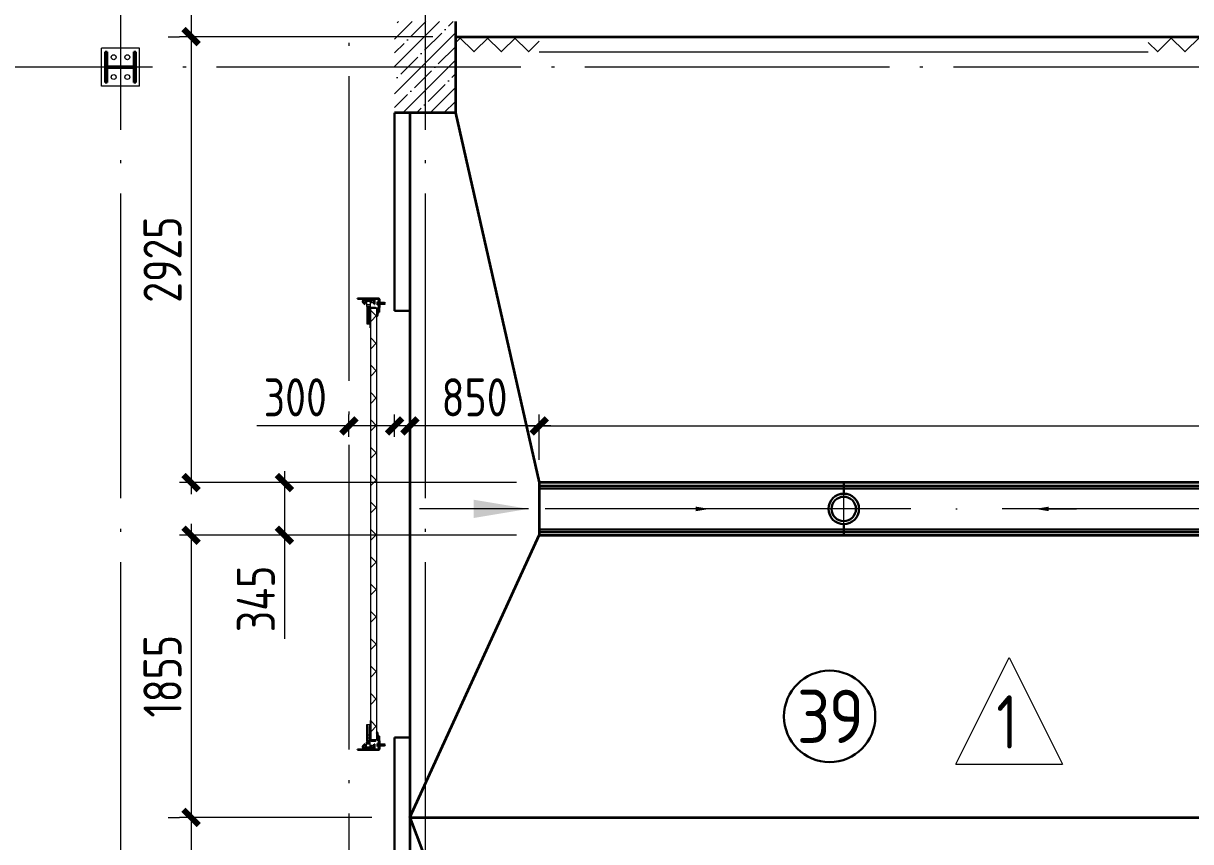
# Model space of a CAD drawing. Extents: x -965262 to 1142518, y -357520 to 71675.
# Drawn here: x 75284 to 82951, y -210236 to -204865 of the extents above; entities that cross this region are included whole.
import ezdxf

# ---------------------------------------------------------------- set-up
doc = ezdxf.new("R2010")
doc.units = 0
doc.header["$LTSCALE"] = 10
doc.linetypes.add('ACAD_ISO04W100', pattern=[30, 24, -3, 0, -3])
doc.linetypes.add('DOTE', pattern=[2.42, 2, -0.2, 0.02, -0.2])
doc.layers.get('0').update_dxf_attribs({"linetype": 'CONTINUOUS', "lineweight": 30})
doc.layers.get('Defpoints').update_dxf_attribs({"linetype": 'CONTINUOUS'})
for name, color, linetype, lineweight in [('DOTE', 7, 'DOTE', 9), ('полы', 3, 'CONTINUOUS', 35), ('Полы_лотки', 7, 'CONTINUOUS', 30)]:
    doc.layers.add(name, color=color, linetype=linetype, lineweight=lineweight)
doc.styles.add('GOST 2.304', font='isocpeur.ttf', dxfattribs={"width": 0.75, "height": 250})
doc.styles.add('GOST-2.304_Type-B', font='isocpeur.ttf', dxfattribs={"width": 0.9})
doc.styles.add('ГОСТ 2м', font='isocpeur.ttf', dxfattribs={"width": 0.8, "height": 250})
doc.dimstyles.new('ГОСТ 2м', dxfattribs={"dimtxt": 250, "dimasz": 100, "dimexe": 75, "dimexo": 150, "dimgap": 62.5, "dimtad": 1, "dimdec": 0, "dimtxsty": 'ГОСТ 2м', "dimblk": 'ARCHTICK', "dimcen": 150, "dimdle": 75, "dimclrd": 256, "dimclre": 256, "dimclrt": 256, "dimadec": 0, "dimazin": 0, "dimtfac": 1, "dimtdec": 0, "dimtmove": 0, "dimatfit": 3, "dimldrblk": 'OBLIQUE', "dimfxl": 1, "dimlwd": 15, "dimlwe": 15, "dimarcsym": 0})

# ---------------------------------------------------------------- blocks, each defined once
blk = doc.blocks.new('MC2')
at = {"lineweight": 15}
for p, q in [((68127, 41566), (68127, 39900)), ((69794, 41566), (68127, 41566)), ((69794, 41566), (69794, 39900)), ((69794, 39900), (68127, 39900))]:
    blk.add_line(p, q, dxfattribs=at)
for p, q in [((69627, 41400), (68294, 41400)), ((68294, 41400), (68294, 41320)), ((69627, 41400), (69627, 41320)), ((68934, 41320), (68294, 41320)), ((68934, 41320), (68934, 40146)), ((69627, 41320), (68987, 41320)), ((68987, 41320), (68987, 40146)), ((68934, 40146), (68294, 40146)), ((68294, 40146), (68294, 40066)), ((69627, 40066), (68294, 40066)), ((69627, 40146), (68987, 40146)), ((69627, 40146), (69627, 40066))]:
    blk.add_line(p, q)
for centre in [(68527, 41033), (69394, 41033), (68527, 40433), (69394, 40433)]:
    blk.add_circle(centre, 107, dxfattribs=at)
blk = doc.blocks.new('anchor.bolt')
for p, q in [((-0.07, 0), (-0.07, -0.72)), ((0.07, 0), (0.07, -0.06)), ((-0.1, -0.04), (-0.07, -0.03)), ((-0.1, -0.04), (0.09, -0.06)), ((0.07, -0.07), (-0.1, -0.04)), ((-0.1, -0.11), (-0.07, -0.1)), ((-0.1, -0.11), (0.09, -0.13)), ((0.07, -0.14), (-0.1, -0.11)), ((-0.1, -0.18), (-0.07, -0.17)), ((-0.1, -0.18), (0.09, -0.2)), ((0.07, -0.21), (-0.1, -0.18)), ((-0.1, -0.25), (-0.07, -0.24)), ((-0.1, -0.25), (0.09, -0.27)), ((0.07, -0.28), (-0.1, -0.25)), ((-0.1, -0.32), (-0.07, -0.31)), ((-0.1, -0.32), (0.09, -0.34)), ((0.07, -0.35), (-0.1, -0.32)), ((-0.1, -0.39), (-0.07, -0.38)), ((-0.1, -0.39), (0.09, -0.41)), ((0.07, -0.42), (-0.1, -0.39)), ((-0.1, -0.46), (-0.07, -0.45)), ((-0.1, -0.46), (0.09, -0.48)), ((0.07, -0.49), (-0.1, -0.46)), ((-0.1, -0.53), (-0.07, -0.52)), ((-0.1, -0.53), (0.09, -0.55)), ((0.07, -0.56), (-0.1, -0.53)), ((-0.09, -0.6), (-0.07, -0.59)), ((-0.09, -0.6), (0.09, -0.62)), ((0.07, -0.63), (-0.09, -0.6)), ((-0.07, -0.72), (0, -0.8)), ((-0.04, -0.62), (-0.06, -0.63)), ((-0.06, -0.64), (-0.06, -0.63)), ((-0.06, -0.73), (-0.06, -0.64)), ((0, -0.79), (-0.06, -0.73)), ((-0.01, -0.63), (-0.04, -0.62)), ((-0.03, -0.63), (0, -0.79)), ((-0.03, -0.63), (0.01, -0.78)), ((-0.02, -0.63), (0.01, -0.77)), ((-0.01, -0.63), (0.02, -0.76)), ((0.03, -0.69), (-0.01, -0.63)), ((0, -0.64), (0.03, -0.75)), ((0, -0.8), (0.07, -0.72)), ((0, -0.79), (0.03, -0.74)), ((0.01, -0.66), (0.03, -0.74)), ((0.03, -0.74), (0.03, -0.69)), ((0.07, -0.06), (0.09, -0.06)), ((0.09, -0.06), (0.07, -0.07)), ((0.07, -0.07), (0.07, -0.13)), ((0.07, -0.13), (0.09, -0.13)), ((0.09, -0.13), (0.07, -0.14)), ((0.07, -0.14), (0.07, -0.2)), ((0.07, -0.2), (0.09, -0.2)), ((0.09, -0.2), (0.07, -0.21)), ((0.07, -0.21), (0.07, -0.27)), ((0.07, -0.27), (0.09, -0.27)), ((0.09, -0.27), (0.07, -0.28)), ((0.07, -0.28), (0.07, -0.34)), ((0.07, -0.33), (0.09, -0.34)), ((0.09, -0.34), (0.07, -0.35)), ((0.07, -0.35), (0.07, -0.41)), ((0.07, -0.4), (0.09, -0.41)), ((0.09, -0.41), (0.07, -0.42)), ((0.07, -0.42), (0.07, -0.48)), ((0.07, -0.47), (0.09, -0.48)), ((0.09, -0.48), (0.07, -0.49)), ((0.07, -0.49), (0.07, -0.55)), ((0.07, -0.55), (0.09, -0.55)), ((0.09, -0.55), (0.07, -0.56)), ((0.07, -0.56), (0.07, -0.62)), ((0.09, -0.62), (0.07, -0.63)), ((0.07, -0.62), (0.09, -0.62)), ((0.07, -0.63), (0.07, -0.72))]:
    blk.add_line(p, q)
blk.add_arc((0.16, -0.64), 0.222, 187.9982, 219.836)
blk = doc.blocks.new('Крепеж_ворот')
at = {"lineweight": 15}
h = blk.add_hatch(dxfattribs=at)
h.set_pattern_fill('ANSI31', color=256, scale=2, angle=180)
h.set_pattern_definition([(225, (746089.599, 74802.7244), (4.49013, -4.49013), [])])
h.paths.add_polyline_path([(746087.1, 74804.1), (746087.1, 74801.6), (746091.1, 74801.6), (746094.2, 74801.9), (746094.2, 74804.1)], flags=17)
h.paths.add_polyline_path([(746116.4, 74801.6, 0.165118), (746119.9, 74802.8), (746124.2, 74806.1, -0.301689), (746131.4, 74806.6), (746134.8, 74804.7, 0.130081), (746137.5, 74803.9), (746142.2, 74803.9), (746142.2, 74806.4), (746137.5, 74806.4, -0.130081), (746136, 74806.9), (746132.6, 74808.8, 0.301689), (746122.7, 74808.1), (746118.3, 74804.7, -0.165112), (746116.4, 74804.1), (746064.1, 74804.1, -0.414223), (746061, 74807.2), (746061, 74868.5), (746059.4, 74868.5), (746059.4, 74868.8), (746059.4, 74869.5), (746059.4, 74870.5), (746059.4, 74870.7), (746059.4, 74871.7), (746059.4, 74872.2), (746059.4, 74873.2), (746059.4, 74873.9), (746059.4, 74874.7), (746059.4, 74875.6), (746059.4, 74876.1), (746059.4, 74877.1), (746059.4, 74877.4), (746059.4, 74878.3), (746059.4, 74879.1), (746059.4, 74879.4), (746061, 74879.4), (746061, 74944.5), (746058.5, 74944.5), (746058.5, 74807.2, 0.41422), (746064.1, 74801.6)])
h = blk.add_hatch(dxfattribs=at)
h.set_pattern_fill('ANSI31', color=256, scale=2, angle=90)
h.set_pattern_definition([(135, (736343.8085, 75928.334), (-4.490128, -4.490128), [])])
edge = h.paths.add_edge_path()
edge.add_ellipse((746065.1, 74838.4), major_axis=(-1.67, 1.67), ratio=1, start_angle=45, end_angle=135, ccw=False)
edge.add_line((746062.7, 74838.4), (746062.7, 74868.5))
edge.add_line((746062.7, 74868.5), (746061, 74868.5))
edge.add_line((746061, 74868.5), (746061, 74838.4))
edge.add_ellipse((746065.1, 74838.4), major_axis=(-2.89, 2.89), ratio=1, start_angle=45, end_angle=135)
edge.add_line((746065.1, 74834.3), (746096.6, 74834.3))
edge.add_line((746096.6, 74834.3), (746096.6, 74836))
edge.add_line((746096.6, 74836), (746065.1, 74836))
edge = h.paths.add_edge_path()
edge.add_ellipse((746065.1, 74890.2), major_axis=(2.89, 2.89), ratio=1, start_angle=106, end_angle=135)
edge.add_line((746061, 74890.2), (746061, 74879.4))
edge.add_line((746061, 74879.4), (746062.7, 74879.4))
edge.add_line((746062.7, 74879.4), (746062.7, 74890.4))
edge.add_ellipse((746065.1, 74890.2), major_axis=(-1.67, 1.67), ratio=1, start_angle=16, end_angle=45, ccw=False)
edge.add_line((746063, 74891.3), (746069.9, 74903.7))
edge.add_ellipse((746079.1, 74898.6), major_axis=(7.45, 7.45), ratio=1, start_angle=-3, end_angle=106, ccw=False)
edge.add_line((746086.9, 74905.7), (746097.5, 74893.9))
edge.add_line((746097.5, 74893.9), (746098.8, 74895.1))
edge.add_line((746098.8, 74895.1), (746088.2, 74906.8))
edge.add_ellipse((746079.1, 74898.6), major_axis=(8.67, 8.67), ratio=1, start_angle=-3, end_angle=106)
edge.add_line((746068.4, 74904.5), (746061.5, 74892.1))
h = blk.add_hatch(color=256, dxfattribs=at)
h.dxf.hatch_style = 1
h.paths.add_polyline_path([(746145.9, 74808.8), (746142.6, 74809.8, 0.10613), (746142.5, 74809.9), (746136.4, 74809.3, -0.181324), (746135.1, 74809.6, 0.335683), (746120.2, 74809.1, -0.119126), (746118.6, 74808.6, 0.371631), (746118, 74808.1), (746117.9, 74807.6, 0.451909), (746118.5, 74806.9, 0.124341), (746121, 74807.6, -0.343618), (746134.1, 74808.2, 0.181324), (746136.5, 74807.6), (746142.5, 74808.2, -0.110452), (746142.6, 74808.2), (746147.2, 74806.6, -0.710497), (746147.2, 74805.5), (746142.6, 74803.9), (746135.7, 74803.9, -0.178994), (746132.7, 74805, 0.369834), (746129.7, 74805, -0.178993), (746126.6, 74803.9), (746122.2, 74803.9, 0.120709), (746121.9, 74803.8), (746119.7, 74802.7, -0.017147), (746119.4, 74802.4, 0.538795), (746119.6, 74802.2), (746127.3, 74802.2, 0.207608), (746130.7, 74803.7, -0.433918), (746131.6, 74803.7, 0.207608), (746135.1, 74802.2), (746142.5, 74802.2, 0.079707), (746142.6, 74802.2), (746147.7, 74803.9, 0.461502), (746149, 74807.1, -0.250825), (746149.1, 74807.6, -0.128039), (746173.1, 74815.5, 0.416657), (746173.7, 74816.2), (746173.6, 74816.9, 0.409849), (746173, 74817.5, 0.127248)])
for p, q in [((746058.5, 74807.2), (746058.5, 74944.5)), ((746058.5, 74944.5), (746061, 74944.5)), ((746061, 74879.4), (746061, 74944.5)), ((746068.4, 74904.5), (746061.5, 74892.1)), ((746069.9, 74903.7), (746063, 74891.3)), ((746086.9, 74905.7), (746097.5, 74893.9)), ((746088.2, 74906.8), (746098.8, 74895.1)), ((746059.4, 74879.4), (746062.7, 74879.4)), ((746059.4, 74868.5), (746059.4, 74879.4)), ((746059.4, 74868.5), (746062.7, 74868.5)), ((746061, 74879.4), (746061, 74890.2)), ((746061, 74807.2), (746061, 74868.5)), ((746061, 74838.4), (746061, 74868.5)), ((746062.7, 74838.4), (746062.7, 74890.2)), ((746063.6, 74883), (746062.7, 74883)), ((746063.6, 74864.9), (746062.7, 74864.9)), ((746063.6, 74883), (746063.6, 74873.9)), ((746067.2, 74880.2), (746063.6, 74883)), ((746063.6, 74873.9), (746063.6, 74864.9)), ((746067.2, 74867.6), (746063.6, 74864.9)), ((746064.1, 74875.1), (746064.1, 74872.8)), ((746096.6, 74836), (746065.1, 74836)), ((746096.6, 74834.3), (746065.1, 74834.3)), ((746067.2, 74880.2), (746067.2, 74875.1)), ((746067.2, 74872.8), (746067.2, 74867.6)), ((746096.6, 74834.3), (746096.6, 74836)), ((746097.5, 74893.9), (746098.8, 74895.1)), ((746064.1, 74804.1), (746116.4, 74804.1)), ((746064.1, 74801.6), (746116.4, 74801.6)), ((746079, 74805.9), (746102.4, 74805.9)), ((746079, 74805.9), (746079, 74804.1)), ((746079, 74804.1), (746102.4, 74804.1)), ((746082.5, 74814.1), (746081.2, 74813.3)), ((746081.2, 74813.3), (746081.2, 74805.9)), ((746098.9, 74814.1), (746082.5, 74814.1)), ((746085.9, 74813.3), (746085.9, 74805.9)), ((746095.4, 74813.3), (746095.4, 74805.9)), ((746098.9, 74814.1), (746100.1, 74813.3)), ((746100.1, 74813.3), (746100.1, 74805.9)), ((746102.4, 74805.9), (746102.4, 74804.1)), ((746118.3, 74804.7), (746122.7, 74808.1)), ((746119.9, 74802.8), (746124.2, 74806.1)), ((746134.8, 74804.7), (746131.4, 74806.6)), ((746136, 74806.9), (746132.6, 74808.8)), ((746142.2, 74806.4), (746137.5, 74806.4)), ((746137.5, 74803.9), (746142.2, 74803.9)), ((746142.2, 74806.4), (746142.2, 74803.9)), ((746142.2, 74803.9), (746142.2, 74806.4)), ((746142.6, 74803.9), (746147.2, 74805.5)), ((746142.6, 74802.2), (746147.7, 74803.9)), ((746173.6, 74816.9), (746173.7, 74816.2))]:
    blk.add_line(p, q)
for p, q in [((746073.1, 74841.7), (746073.1, 74905.2)), ((746061, 74879.4), (746061, 74881.3)), ((746061, 74833.9), (746061, 74868.5)), ((746062.7, 74883), (746062.7, 74873.9)), ((746062.7, 74873.9), (746062.7, 74864.9)), ((746073.1, 74895.8), (746076.7, 74892.3)), ((746073.1, 74851), (746076.7, 74854.6)), ((746074.3, 74885.9), (746074.3, 74861)), ((746074.3, 74879.9), (746075.7, 74879.9)), ((746074.3, 74867), (746075.7, 74867)), ((746076.9, 74873.4), (746075.7, 74879.9)), ((746075.7, 74879.9), (746075.7, 74867)), ((746076.9, 74873.4), (746075.7, 74867)), ((746076, 74885.9), (746076, 74882.6)), ((746076, 74864.3), (746076, 74861)), ((746076.2, 74882.6), (746076.2, 74885.6)), ((746076.2, 74885.6), (746076.8, 74885.6)), ((746076.2, 74864.3), (746076.2, 74882.6)), ((746076.2, 74864.3), (746076.2, 74861.3)), ((746076.2, 74861.3), (746076.8, 74861.3)), ((746076.8, 74885.6), (746076.8, 74892)), ((746076.8, 74861.3), (746076.8, 74854.9)), ((746081.4, 74897.6), (746081.4, 74886.4)), ((746081.4, 74849.3), (746081.4, 74860.5)), ((746087.4, 74898), (746081.7, 74897.9)), ((746087.4, 74848.8), (746081.7, 74848.9)), ((746082.1, 74885.6), (746087.4, 74885.6)), ((746082.1, 74861.3), (746087.4, 74861.3)), ((746087.4, 74899.5), (746087.4, 74898)), ((746087.4, 74885.6), (746087.4, 74898)), ((746087.4, 74885.6), (746098.3, 74885.6)), ((746087.4, 74848.7), (746087.4, 74861.3)), ((746087.4, 74861.3), (746098.3, 74861.3)), ((746087.4, 74847.4), (746087.4, 74848.8)), ((746098.7, 74885.2), (746098.7, 74882.6)), ((746098.7, 74882.6), (746098.7, 74864.3)), ((746098.7, 74881.6), (746099.8, 74881.6)), ((746098.7, 74865.3), (746099.8, 74865.3)), ((746098.7, 74861.6), (746098.7, 74864.3)), ((746099.8, 74861.2), (746099.8, 74885.7)), ((746099.8, 74885.7), (746110.3, 74885.7)), ((746099.8, 74861.2), (746110.3, 74861.2)), ((746110.3, 74861.2), (746110.3, 74885.7)), ((746110.3, 74881.5), (746224.7, 74881.5)), ((746110.3, 74865.4), (746212.5, 74865.4)), ((746113.8, 74877.2), (746224.7, 74877.2)), ((746250.5, 74858.8), (746250.5, 74862.8))]:
    blk.add_line(p, q, dxfattribs=at)
at = {"lineweight": 15, "ltscale": 0.5}
for p, q in [((746076, 74885.9), (746074.3, 74885.9)), ((746076, 74861), (746074.3, 74861))]:
    blk.add_line(p, q, dxfattribs=at)
at = {"lineweight": 15, "extrusion": (-1.7375e-14, 1, 0)}
for p, q in [((746112.7, 74883.6), (746224.7, 74883.6)), ((746112.7, 74863.2), (746112.7, 74883.6)), ((746112.7, 74863.2), (746135.6, 74863.2)), ((746116.7, 74856.9), (746116.7, 74828.9)), ((746117.3, 74826.3), (746119, 74822.8)), ((746120.8, 74856.9), (746120.8, 74828.9)), ((746122.6, 74824.6), (746120.9, 74828)), ((746122.6, 74863.2), (746122.6, 74862.8)), ((746250.5, 74862.8), (746122.6, 74862.8)), ((746250.5, 74858.8), (746122.6, 74858.8)), ((746123.8, 74840), (746123.8, 74848.8)), ((746135.6, 74881.9), (746156.6, 74881.9)), ((746135.6, 74863.2), (746135.6, 74881.9)), ((746156.6, 74881.9), (746156.6, 74863.2)), ((746156.6, 74863.2), (746212.5, 74863.2)), ((746119, 74822.8), (746122.6, 74824.6))]:
    blk.add_line(p, q, dxfattribs=at)
at = {"lineweight": 15, "ltscale": 0.5, "extrusion": (-1.7375e-14, 1, 0)}
for p, q in [((746112.7, 74879.5), (746224.7, 74879.5)), ((746135.6, 74865.8), (746112.7, 74865.8)), ((746114.9, 74871.2), (746120.4, 74871.2)), ((746120.8, 74856.9), (746116.7, 74856.9)), ((746117.2, 74851.9), (746116.7, 74853.9)), ((746120.8, 74840.1), (746116.7, 74840.1)), ((746117.2, 74836.9), (746116.7, 74835)), ((746120.8, 74829.2), (746116.7, 74829.2)), ((746119.8, 74839), (746119.8, 74849.8)), ((746123.8, 74847.8), (746119.8, 74847.8)), ((746123.8, 74841), (746119.8, 74841)), ((746122.6, 74868.9), (746122.6, 74863.2)), ((746122.6, 74862.8), (746122.6, 74858.8)), ((746139.7, 74862.8), (746139.7, 74858.8)), ((746152.5, 74862.8), (746152.5, 74858.8)), ((746212.5, 74865.8), (746156.6, 74865.8)), ((746173.5, 74862.8), (746173.5, 74858.8))]:
    blk.add_line(p, q, dxfattribs=at)
at = {"lineweight": 15, "extrusion": (-2.77556e-16, -1, 0)}
for p, q in [((746224.7, 74865.6), (746113.8, 74865.6)), ((746128, 74865.6), (746128, 74863.3)), ((746137.6, 74865.6), (746137.6, 74863.3)), ((746164.4, 74865.6), (746164.4, 74863.3)), ((746174, 74865.6), (746174, 74863.3)), ((746200.8, 74865.6), (746200.8, 74863.3)), ((746210.4, 74865.6), (746210.4, 74863.3)), ((746224.7, 74883.6), (746224.7, 74863.3))]:
    blk.add_line(p, q, dxfattribs=at)
at = {"extrusion": (-1, -4.26669e-14, 0)}
for p, q in [((746117.9, 74807.6), (746118, 74808.1)), ((746136.4, 74809.3), (746142.5, 74809.9)), ((746142.5, 74808.2), (746136.5, 74807.6)), ((746142.6, 74809.8), (746145.9, 74808.8)), ((746147.2, 74806.6), (746142.6, 74808.2))]:
    blk.add_line(p, q, dxfattribs=at)
at = {"extrusion": (-1, -4.2422e-14, 1.22461e-16)}
for p, q in [((746119.5, 74802.5), (746121.9, 74803.8)), ((746127.3, 74802.2), (746119.6, 74802.2)), ((746122.2, 74803.9), (746126.6, 74803.9)), ((746142.5, 74802.2), (746135.1, 74802.2)), ((746135.7, 74803.9), (746142.5, 74803.9))]:
    blk.add_line(p, q, dxfattribs=at)
at = {"lineweight": 15}
for centre, radius, start, end in [((746079.1, 74899.5), 8.28, 0, 136.00967), ((746079.1, 74847.4), 8.28, 223.99033, 0), ((746077, 74882.6), 0.956, 180, 270), ((746077, 74864.3), 0.956, 90, 180), ((746077, 74882.6), 0.75, 180, 270), ((746077, 74864.3), 0.75, 90, 180), ((746076.4, 74892), 0.375, 0, 45), ((746076.4, 74854.9), 0.375, 315, 0), ((746081.8, 74897.6), 0.375, 91, 180), ((746082.1, 74886.4), 0.75, 180, 270), ((746082.1, 74860.5), 0.75, 90, 180), ((746081.8, 74849.3), 0.375, 180, 269), ((746098.3, 74885.2), 0.375, 0, 90), ((746098.3, 74861.6), 0.375, 270, 0), ((746122.6, 74856.9), 5.92, 90, 180), ((746122.6, 74828.9), 5.92, 180, 199.64644), ((746122.6, 74856.9), 1.87, 90, 180), ((746128.6, 74855.4), 8.15, 194.99861, 233.92136), ((746128.6, 74833.4), 8.15, 126.07864, 165.00139), ((746122.6, 74828.9), 1.87, 180, 185.53127)]:
    blk.add_arc(centre, radius, start, end, dxfattribs=at)
at = {"lineweight": 15, "ltscale": 0.5}
for centre, radius, start, end in [((746119.4, 74852.5), 2.25, 195, 270), ((746119.4, 74836.4), 2.25, 90, 165), ((746119.4, 74849.8), 0.375, 0, 90), ((746119.4, 74839), 0.375, 270, 0)]:
    blk.add_arc(centre, radius, start, end, dxfattribs=at)
for centre, radius, start, end in [((746064.1, 74807.2), 5.62, 180, 270), ((746064.1, 74807.2), 3.11, 180, 270), ((746082.1, 74803.7), 10.4, 68.27529, 87.87816), ((746090.7, 74797.9), 16.2, 73.30599, 107.29197), ((746099.2, 74803.7), 10.4, 92.12184, 111.72471), ((746116.4, 74807.2), 3.11, 270, 307.50429), ((746116.4, 74807.2), 5.62, 270, 307.50429), ((746118.5, 74807.5), 0.586, 173.27112, 270.54696), ((746118.6, 74808), 0.586, 91.72469, 173.27112), ((746118.5, 74812.1), 5.21, 270.54696, 298.89834), ((746118.4, 74812.1), 3.52, 271.72469, 298.89834), ((746128, 74799.4), 12.4, 54.89026, 129.11428), ((746128, 74799.4), 10.7, 54.89026, 130.74476), ((746128.2, 74801), 8.97, 60.35337, 127.50429), ((746128.2, 74801), 8.97, 60.35337, 127.50429), ((746128.2, 74801), 8.97, 60.35337, 127.50429), ((746128.2, 74801), 6.46, 60.35337, 127.50429), ((746136.2, 74811.1), 3.54, 234.89026, 276), ((746137.5, 74809.6), 5.62, 240.35337, 270), ((746136.2, 74811.1), 1.86, 234.89026, 276), ((746137.5, 74809.6), 3.11, 240.35337, 270), ((746142.5, 74809.6), 0.292, 71.76748, 96), ((746142.5, 74807.9), 0.292, 70.78733, 96), ((746176.2, 74760.8), 56.8, 93.28053, 122.28779), ((746147, 74806), 0.562, 289.21267, 70.78733), ((746147, 74806), 2.25, 288.22907, 27.3228), ((746149.6, 74807.3), 0.586, 151, 207.3228), ((746176.3, 74765.4), 50.3, 93.65928, 122.84475), ((746173, 74816.9), 0.6, 4.13569, 93.28053), ((746173.1, 74816.1), 0.6, 273.65928, 4.13569)]:
    blk.add_arc(centre, radius, start, end)
at = {"extrusion": (-1.22461e-16, -5.20252e-30, -1)}
for centre, radius, start, end in [((-746119.6, 74802.4), 0.187, 270, 62.46874), ((-746122.2, 74803.3), 0.586, 62.46874, 90), ((-746126.6, 74808.6), 4.69, 229.40766, 270), ((-746127.3, 74806.9), 4.69, 223.08626, 270), ((-746131.2, 74803.2), 2.32, 49.40766, 130.59234), ((-746131.2, 74803.2), 0.637, 43.08626, 136.91374), ((-746135.1, 74806.9), 4.69, 270, 316.91374), ((-746135.7, 74808.6), 4.69, 270, 310.59234), ((-746142.5, 74804.2), 0.292, 250.78733, 270), ((-746142.5, 74802.5), 0.292, 251.77093, 270)]:
    blk.add_arc(centre, radius, start, end, dxfattribs=at)
at = {"extrusion": (0, 0, -1)}
for centre, major_axis, start_param, end_param in [((746079.1, 74898.6), (8.67, 8.67), 4.433136, 6.335545), ((746079.1, 74898.6), (7.45, 7.45), 4.433136, 6.335545), ((746065.1, 74890.2), (2.89, 2.89), 3.926991, 4.433136), ((746065.1, 74838.4), (-2.89, 2.89), 3.926991, 5.497787), ((746065.1, 74890.2), (-1.67, 1.67), 5.497787, 6.003933), ((746065.1, 74838.4), (-1.67, 1.67), 3.926991, 5.497787)]:
    blk.add_ellipse(centre, major_axis=major_axis, ratio=1, start_param=start_param, end_param=end_param, dxfattribs=at)
for points in [[(746067.2, 74875.1), (746065.9, 74875.1), (746064.1, 74875.1)], [(746064.1, 74872.8), (746065.9, 74872.8), (746067.2, 74872.8)]]:
    blk.add_rational_spline(points, [1, 1.01284142743, 1], degree=2)
at = {"lineweight": 15, "ltscale": 0.5}
for points, knots in [([(746114.9, 74871.2), (746114.7, 74871.2), (746114.4, 74871.2), (746113.8, 74871.5), (746113.6, 74871.6), (746113.2, 74872), (746113, 74872.3), (746112.8, 74872.8), (746112.7, 74873.1), (746112.7, 74873.4)], [0.37141352, 0.37141352, 0.37141352, 0.37141352, 0.39402571, 0.39402571, 0.41663789, 0.41663789, 0.43959523, 0.43959523, 0.46255257, 0.46255257, 0.46255257, 0.46255257]), ([(746122.6, 74868.9), (746122.6, 74869.2), (746122.6, 74869.5), (746122.3, 74870.1), (746122.2, 74870.3), (746121.8, 74870.7), (746121.5, 74870.9), (746121, 74871.1), (746120.7, 74871.2), (746120.4, 74871.2)], [0.28027447, 0.28027447, 0.28027447, 0.28027447, 0.30323181, 0.30323181, 0.32618916, 0.32618916, 0.34880134, 0.34880134, 0.37141352, 0.37141352, 0.37141352, 0.37141352])]:
    blk.add_open_spline(points, degree=3, knots=knots, dxfattribs=at)
at = {"lineweight": 15}
for points in [[(746117.1, 74826.9), (746117.1, 74826.7), (746117.2, 74826.5), (746117.3, 74826.3)], [(746120.9, 74828), (746120.9, 74828.2), (746120.8, 74828.5), (746120.8, 74828.7)]]:
    blk.add_open_spline(points, degree=3, dxfattribs=at)
at = {"xscale": -50.80000000000001, "yscale": 50.80000000000001, "zscale": 50.80000000000001}
blk.add_blockref('anchor.bolt', (746090.7, 74804.1), dxfattribs=at)
blk = doc.blocks.new('_ArchTick')
at = {"color": 0, "linetype": 'ByBlock', "lineweight": 0, "const_width": 0.4}
blk.add_lwpolyline([(-0.5, -0.5), (0.5, 0.5)], dxfattribs=at)
blk = doc.blocks.new('*D1189')
at = {"lineweight": 15, "ltscale": 50, "transparency": 16777216}
for p, q in [((76385.8, -203649.6), (76385.8, -205027.1)), ((80048.5, -203724.6), (76310.8, -203724.6)), ((77972.6, -204952.1), (76310.8, -204952.1))]:
    blk.add_line(p, q, dxfattribs=at)
at = {"layer": 'Defpoints', "color": 0, "lineweight": 15, "ltscale": 50, "transparency": 16777216}
for p in [(80198.5, -203724.6, 0), (76385.8, -204952.1), (78122.6, -204952.1, 1500)]:
    blk.add_point(p, dxfattribs=at)
at = {"lineweight": 15, "ltscale": 50, "transparency": 16777216, "xscale": 100, "yscale": 100, "zscale": 100}
for p, rotation in [((76385.8, -203724.6), 90), ((76385.8, -204952.1), 270)]:
    blk.add_blockref('_ArchTick', p, dxfattribs=dict(at, rotation=rotation))
at = {"lineweight": 15, "ltscale": 50, "transparency": 16777216, "insert": (76198.3, -204338.4), "char_height": 250, "attachment_point": 5, "rotation": 90, "style": 'ГОСТ 2м'}
blk.add_mtext('1230', dxfattribs=at)
blk = doc.blocks.new('_Oblique')
at = {"color": 0, "linetype": 'ByBlock', "lineweight": -2}
blk.add_line((-0.5, -0.5), (0.5, 0.5), dxfattribs=at)
blk = doc.blocks.new('*D1190')
at = {"lineweight": 15, "ltscale": 50, "transparency": 16777216}
for p, q in [((76385.8, -204877.1), (76385.8, -207954.5)), ((76235.8, -204952.1), (76310.8, -204952.1)), ((78523, -207879.5), (76310.8, -207879.5))]:
    blk.add_line(p, q, dxfattribs=at)
at = {"layer": 'Defpoints', "color": 0, "lineweight": 15, "ltscale": 50, "transparency": 16777216}
for p in [(76385.8, -204952.1), (76385.8, -207879.5), (78673, -207879.5, 0)]:
    blk.add_point(p, dxfattribs=at)
at = {"lineweight": 15, "ltscale": 50, "transparency": 16777216, "xscale": 100, "yscale": 100, "zscale": 100}
for p, rotation in [((76385.8, -204952.1), 90), ((76385.8, -207879.5), 270)]:
    blk.add_blockref('_ArchTick', p, dxfattribs=dict(at, rotation=rotation))
at = {"lineweight": 15, "ltscale": 50, "transparency": 16777216, "insert": (76198.3, -206415.8), "char_height": 250, "attachment_point": 5, "rotation": 90, "style": 'ГОСТ 2м'}
blk.add_mtext('2925', dxfattribs=at)
blk = doc.blocks.new('*D1191')
at = {"lineweight": 15, "ltscale": 50, "transparency": 16777216}
for p, q in [((76999.1, -207804.5), (76999.1, -208224.5)), ((77149.1, -207879.5), (77074.1, -207879.5)), ((76999.1, -208224.5), (76999.1, -208905.2)), ((77149.1, -208224.5), (77074.1, -208224.5))]:
    blk.add_line(p, q, dxfattribs=at)
at = {"layer": 'Defpoints', "color": 0, "lineweight": 15, "ltscale": 50, "transparency": 16777216}
for p in [(76999.1, -207879.5), (76999.1, -208224.5, 0), (76999.1, -208224.5)]:
    blk.add_point(p, dxfattribs=at)
at = {"lineweight": 15, "ltscale": 50, "transparency": 16777216, "xscale": 100, "yscale": 100, "zscale": 100}
for p, rotation in [((76999.1, -207879.5), 90), ((76999.1, -208224.5), 270)]:
    blk.add_blockref('_ArchTick', p, dxfattribs=dict(at, rotation=rotation))
at = {"lineweight": 15, "ltscale": 50, "transparency": 16777216, "insert": (76811.6, -208642.7), "char_height": 250, "attachment_point": 5, "rotation": 90, "style": 'ГОСТ 2м'}
blk.add_mtext('345', dxfattribs=at)
blk = doc.blocks.new('*D1192')
at = {"lineweight": 15, "ltscale": 50, "transparency": 16777216}
for p, q in [((76385.8, -208149.5), (76385.8, -210152)), ((78523, -208224.5), (76310.8, -208224.5)), ((77573, -210077), (76310.8, -210077))]:
    blk.add_line(p, q, dxfattribs=at)
at = {"layer": 'Defpoints', "color": 0, "lineweight": 15, "ltscale": 50, "transparency": 16777216}
for p in [(78673, -208224.5, 0), (76385.8, -210077), (77723, -210077)]:
    blk.add_point(p, dxfattribs=at)
at = {"lineweight": 15, "ltscale": 50, "transparency": 16777216, "xscale": 100, "yscale": 100, "zscale": 100}
for p, rotation in [((76385.8, -208224.5), 90), ((76385.8, -210077), 270)]:
    blk.add_blockref('_ArchTick', p, dxfattribs=dict(at, rotation=rotation))
at = {"lineweight": 15, "ltscale": 50, "transparency": 16777216, "insert": (76198.3, -209150.7), "char_height": 250, "attachment_point": 5, "rotation": 90, "style": 'ГОСТ 2м'}
blk.add_mtext('1855', dxfattribs=at)
blk = doc.blocks.new('*D1193')
at = {"lineweight": 15, "ltscale": 50, "transparency": 16777216}
for p, q in [((76385.8, -210002), (76385.8, -212004.5)), ((76235.8, -210077), (76310.8, -210077)), ((78523, -211929.5), (76310.8, -211929.5))]:
    blk.add_line(p, q, dxfattribs=at)
at = {"layer": 'Defpoints', "color": 0, "lineweight": 15, "ltscale": 50, "transparency": 16777216}
for p in [(76385.8, -210077), (76385.8, -211929.5), (78673, -211929.5)]:
    blk.add_point(p, dxfattribs=at)
at = {"lineweight": 15, "ltscale": 50, "transparency": 16777216, "xscale": 100, "yscale": 100, "zscale": 100}
for p, rotation in [((76385.8, -210077), 90), ((76385.8, -211929.5), 270)]:
    blk.add_blockref('_ArchTick', p, dxfattribs=dict(at, rotation=rotation))
at = {"lineweight": 15, "ltscale": 50, "transparency": 16777216, "insert": (76198.3, -211003.2), "char_height": 250, "attachment_point": 5, "rotation": 90, "style": 'ГОСТ 2м'}
blk.add_mtext('1850', dxfattribs=at)
blk = doc.blocks.new('*D1212')
at = {"lineweight": 15, "ltscale": 50, "transparency": 16777216}
for p, q in [((77822.6, -207729.5), (77822.6, -207432.1)), ((78673, -207729.5), (78673, -207432.1)), ((78748, -207507.1), (77747.6, -207507.1))]:
    blk.add_line(p, q, dxfattribs=at)
at = {"layer": 'Defpoints', "color": 0, "lineweight": 15, "ltscale": 50, "transparency": 16777216}
for p in [(77822.6, -207507.1), (77822.6, -207879.5, 1451.3), (78673, -207879.5, 0)]:
    blk.add_point(p, dxfattribs=at)
at = {"lineweight": 15, "ltscale": 50, "transparency": 16777216, "xscale": 100, "yscale": 100, "zscale": 100, "rotation": 180}
blk.add_blockref('_ArchTick', (77822.6, -207507.1), dxfattribs=at)
at = {"lineweight": 15, "ltscale": 50, "transparency": 16777216, "xscale": 100, "yscale": 100, "zscale": 100}
blk.add_blockref('_ArchTick', (78673, -207507.1), dxfattribs=at)
at = {"lineweight": 15, "ltscale": 50, "transparency": 16777216, "insert": (78247.8, -207319.6), "char_height": 250, "attachment_point": 5, "style": 'ГОСТ 2м'}
blk.add_mtext('850', dxfattribs=at)
blk = doc.blocks.new('*D1139')
at = {"lineweight": 15, "ltscale": 50, "transparency": 16777216}
for p, q in [((77422.9, -207579.5), (77422.9, -207432.1)), ((77723, -207579.5), (77723, -207432.1)), ((77422.9, -207507.1), (76817.9, -207507.1)), ((77798, -207507.1), (77422.9, -207507.1))]:
    blk.add_line(p, q, dxfattribs=at)
at = {"layer": 'Defpoints', "color": 0, "lineweight": 15, "ltscale": 50, "transparency": 16777216}
for p in [(77422.9, -207507.1), (77422.9, -207729.5), (77723, -207729.5)]:
    blk.add_point(p, dxfattribs=at)
at = {"lineweight": 15, "ltscale": 50, "transparency": 16777216, "xscale": 100, "yscale": 100, "zscale": 100, "rotation": 180}
blk.add_blockref('_ArchTick', (77422.9, -207507.1), dxfattribs=at)
at = {"lineweight": 15, "ltscale": 50, "transparency": 16777216, "xscale": 100, "yscale": 100, "zscale": 100}
blk.add_blockref('_ArchTick', (77723, -207507.1), dxfattribs=at)
at = {"lineweight": 15, "ltscale": 50, "transparency": 16777216, "insert": (77070.4, -207319.6), "char_height": 250, "attachment_point": 5, "style": 'ГОСТ 2м'}
blk.add_mtext('300', dxfattribs=at)
blk = doc.blocks.new('*D1325')
at = {"lineweight": 15, "ltscale": 50, "transparency": 16777216}
for p, q in [((78673, -207729.5), (78673, -207432.1)), ((98973.5, -207729.5), (98973.5, -207432.1)), ((78598, -207507.1), (99048.5, -207507.1))]:
    blk.add_line(p, q, dxfattribs=at)
at = {"layer": 'Defpoints', "color": 0, "lineweight": 15, "ltscale": 50, "transparency": 16777216}
for p in [(98973.5, -207507.1), (78673, -207879.5, 0), (98973.5, -207879.5, 0)]:
    blk.add_point(p, dxfattribs=at)
at = {"lineweight": 15, "ltscale": 50, "transparency": 16777216, "xscale": 100, "yscale": 100, "zscale": 100, "rotation": 180}
blk.add_blockref('_ArchTick', (78673, -207507.1), dxfattribs=at)
at = {"lineweight": 15, "ltscale": 50, "transparency": 16777216, "xscale": 100, "yscale": 100, "zscale": 100}
blk.add_blockref('_ArchTick', (98973.5, -207507.1), dxfattribs=at)
at = {"lineweight": 15, "ltscale": 50, "transparency": 16777216, "insert": (88823.2, -207319.6), "char_height": 250, "attachment_point": 5, "style": 'ГОСТ 2м'}
blk.add_mtext('20300', dxfattribs=at)

msp = doc.modelspace()

# ---------------------------------------------------------------- hatches: boundary and pattern name
at = {"lineweight": 15}
h = msp.add_hatch(dxfattribs=at)
h.set_pattern_fill('ANSI37', scale=40, style=0)
h.set_pattern_definition([(45, (98179.5, -221215.8), (-89.80256, 89.80256), []), (135, (98179.5, -221215.8), (-89.80256, -89.80256), [])])
h.paths.add_polyline_path([(98302.6, -221152.5), (98002.6, -221152.5), (98002.6, -221252.5), (98302.6, -221252.5)])
h.paths.add_polyline_path([(83422.6, -208802.4), (83322.6, -208802.4), (83322.6, -208952.4), (83422.6, -208952.4)], flags=17)
h.paths.add_polyline_path([(83422.6, -209852.4), (83322.6, -209852.4), (83322.6, -210002.4), (83422.6, -210002.4)])
h.paths.add_polyline_path([(84973.1, -220477.1), (84873.1, -220477.1), (84873.1, -220577.1), (84873.1, -220677.1), (84973.1, -220677.1)], flags=17)
h.paths.add_polyline_path([(84873.1, -220577.1), (84773.1, -220577.1), (83422.6, -220577.1), (83422.6, -220677.1), (84873.1, -220677.1)], flags=17)
h.paths.add_polyline_path([(84873.1, -218877.1), (83422.6, -218877.1), (83422.6, -218977.1), (84873.1, -218977.1)], flags=17)
h.paths.add_polyline_path([(84973.1, -218877.1), (84873.1, -218877.1), (84873.1, -218977.1), (84873.1, -219077.1), (84973.1, -219077.1)], flags=17)
h.paths.add_polyline_path([(83422.6, -213352.1), (83322.6, -213352.1), (83322.6, -213452.1), (83422.6, -213452.1)])
h.paths.add_polyline_path([(83422.6, -214352.1), (83322.6, -214352.1), (83322.6, -214452.1), (83422.6, -214452.1)], flags=17)
h.paths.add_polyline_path([(83422.6, -206152.1), (83322.6, -206152.1), (83322.6, -206352.1), (83422.6, -206352.1)], flags=17)
h.paths.add_polyline_path([(83422.6, -208152.1), (83322.6, -208152.1), (83322.6, -208352.1), (83422.6, -208352.1)])
h.paths.add_polyline_path([(99202.6, -221152.5), (99201.7, -221152.5), (99201.7, -221252.5), (99202.6, -221252.5)])
h.paths.add_polyline_path([(98302.6, -221152.5), (98301.7, -221152.5), (98301.7, -221252.5), (98302.6, -221252.5)])
h.paths.add_polyline_path([(95622.6, -214019.4), (95522.6, -214019.4), (95522.6, -214022.1), (95622.6, -214022.1)], flags=17)
h.paths.add_polyline_path([(95522.6, -214019.4), (95422.6, -214019.4), (95422.6, -214022.1), (95522.6, -214022.1)], flags=17)
h.paths.add_polyline_path([(95422.6, -214019.4), (94857.6, -214019.4), (94857.6, -214022.1), (95422.6, -214022.1)], flags=16)
h.paths.add_polyline_path([(95422.6, -214119.4), (94857.6, -214119.4), (94857.6, -214122.1), (95422.6, -214122.1)])
h.paths.add_polyline_path([(95522.6, -214119.4), (95422.6, -214119.4), (95422.6, -214122.1), (95522.6, -214122.1)])
h.paths.add_polyline_path([(90367.6, -214019.4), (90267.6, -214019.4), (90267.6, -214022.1), (90367.6, -214022.1)])
h.paths.add_polyline_path([(90857.6, -214019.4), (90367.6, -214019.4), (90367.6, -214022.1), (90857.6, -214022.1)], flags=17)
h.paths.add_polyline_path([(90857.6, -214119.4), (90367.6, -214119.4), (90367.6, -214122.1), (90857.6, -214122.1)])
h.paths.add_polyline_path([(84422.6, -215009.4), (83422.6, -215009.4), (83422.6, -215012.1), (84422.6, -215012.1)])
h.paths.add_polyline_path([(90367.6, -215009.4), (89422.6, -215009.4), (89422.6, -215012.1), (90367.6, -215012.1)])
h.paths.add_polyline_path([(89422.6, -215009.4), (89390.1, -215009.4), (88422.6, -215009.4), (88422.6, -215012.1), (89390.1, -215012.1), (89422.6, -215012.1)])
h.paths.add_polyline_path([(84422.6, -214909.4), (83422.6, -214909.4), (83422.6, -214912.1), (84422.6, -214912.1)])
h.paths.add_polyline_path([(89390.1, -214909.4), (88422.6, -214909.4), (88422.6, -214912.1), (89390.1, -214912.1)], flags=17)
h.paths.add_polyline_path([(89422.6, -214909.4), (89390.1, -214909.4), (89390.1, -214912.1), (89422.6, -214912.1)], flags=16)
h.paths.add_polyline_path([(90367.6, -214909.4), (90267.6, -214909.4), (89422.6, -214909.4), (89422.6, -214912.1), (90367.6, -214912.1)], flags=17)
h.paths.add_polyline_path([(84422.6, -214909.4), (84390.1, -214909.4), (84390.1, -215009.4), (84422.6, -215009.4)])
h.paths.add_polyline_path([(88422.6, -214909.4), (88390.1, -214909.4), (88390.1, -215009.4), (88422.6, -215009.4)], flags=16)
h.paths.add_polyline_path([(83222.6, -212962.1), (82822.6, -212962.1), (82822.6, -212964.3), (83222.6, -212964.3)])
h.paths.add_polyline_path([(78822.6, -212962.1), (78032.6, -212962.1), (78032.6, -212964.3), (78822.6, -212964.3)])
h.paths.add_polyline_path([(78822.6, -212862.1), (77822.6, -212862.1), (77822.6, -212864.3), (78822.6, -212864.3)])
h.paths.add_polyline_path([(83322.6, -212862.1), (82822.6, -212862.1), (82822.6, -212864.3), (83322.6, -212864.3)])
h.paths.add_polyline_path([(83422.6, -215709.9), (83322.6, -215709.9), (83322.6, -215712.1), (83422.6, -215712.1)])
h.paths.add_polyline_path([(83422.6, -215109.9), (83322.6, -215109.9), (83322.6, -215112.1), (83422.6, -215112.1)])
h.paths.add_polyline_path([(83422.6, -208952.4), (83322.6, -208952.4), (83322.6, -208959.4), (83422.6, -208959.4)])
h.paths.add_polyline_path([(83422.6, -209852.4), (83322.6, -209852.4), (83322.6, -209859.4), (83422.6, -209859.4)], flags=17)
h.paths.add_polyline_path([(78672.6, -204952.1), (78122.6, -204952.1), (78122.6, -205052.1), (78672.6, -205052.1)])
h.paths.add_polyline_path([(83222.6, -204952.1), (82672.6, -204952.1), (82672.6, -205052.1), (83222.6, -205052.1)])
h.paths.add_polyline_path([(84422.6, -204952.1), (83622.6, -204952.1), (83622.6, -205052.1), (84422.6, -205052.1)])
h.paths.add_polyline_path([(89222.6, -204952.1), (88422.6, -204952.1), (88422.6, -205052.1), (89222.6, -205052.1)])
h.paths.add_polyline_path([(90422.6, -204952.1), (89622.6, -204952.1), (89622.6, -205052.1), (90422.6, -205052.1)])
h.paths.add_polyline_path([(95222.6, -204952.1), (94422.6, -204952.1), (94422.6, -205052.1), (95222.6, -205052.1)])
h.paths.add_polyline_path([(96222.8, -204952.1), (95622.6, -204952.1), (95622.6, -205052.1), (96222.8, -205052.1)])
h.paths.add_polyline_path([(99823, -204952.1), (99222.8, -204952.1), (99222.8, -205052.1), (99823, -205052.1)])
h.paths.add_polyline_path([(99923, -204751.7), (99823, -204751.7), (99823, -205751.7), (99923, -205751.7)])
h.paths.add_polyline_path([(99923, -203302.1), (99823, -203302.1), (99823, -203751.7), (99923, -203751.7)])
h.paths.add_polyline_path([(100023, -203202.1), (99823, -203202.1), (99823, -203302.1), (100023, -203302.1)])
h.paths.add_polyline_path([(101372.6, -203202.1), (100923, -203202.1), (100923, -203302.1), (101023, -203302.1), (101372.6, -203302.1)])
h.paths.add_polyline_path([(99923, -207751.7), (99823, -207751.7), (99823, -208751.7), (99923, -208751.7), (99923, -208651.7)])
h.paths.add_polyline_path([(100023, -208751.7), (99923, -208751.7), (99823, -208751.7), (99823, -208851.7), (100023, -208851.7)])
h.paths.add_polyline_path([(101372.6, -208751.7), (101272.6, -208751.7), (100923, -208751.7), (100923, -208851.7), (101372.6, -208851.7)])
h.paths.add_polyline_path([(83422.6, -205452.1), (83322.6, -205452.1), (83322.6, -206352.1), (83422.6, -206352.1)])
h.paths.add_polyline_path([(83422.6, -208352.1), (83322.6, -208352.1), (83322.6, -208959.4), (83422.6, -208959.4)])
h.paths.add_polyline_path([(83422.6, -209859.4), (83322.6, -209859.4), (83322.6, -209959.4), (83322.6, -210352.1), (83422.6, -210352.1)])
h.paths.add_polyline_path([(83422.6, -210352.1), (83322.6, -210352.1), (83322.6, -210852.1), (83422.6, -210852.1)])
h.paths.add_polyline_path([(83422.6, -211452.1), (83322.6, -211452.1), (83322.6, -212352.1), (83422.6, -212352.1)])
h.paths.add_polyline_path([(83422.6, -212352.1), (83322.6, -212352.1), (83322.6, -213352.1), (83422.6, -213352.1)])
h.paths.add_polyline_path([(83322.6, -212864.3), (82822.6, -212864.3), (82822.6, -212964.3), (83322.6, -212964.3)])
h.paths.add_polyline_path([(78822.6, -212864.3), (77822.6, -212864.3), (77822.6, -212964.3), (78822.6, -212964.3)])
h.paths.add_polyline_path([(83422.6, -214352.1), (83322.6, -214352.1), (83322.6, -215109.9), (83422.6, -215109.9)])
h.paths.add_polyline_path([(84390.1, -214909.4), (83422.6, -214909.4), (83422.6, -215009.4), (84390.1, -215009.4)])
h.paths.add_polyline_path([(89390.1, -214909.4), (88390.1, -214909.4), (88390.1, -215009.4), (89390.1, -215009.4)])
h.paths.add_polyline_path([(90367.6, -214909.4), (90267.6, -214909.4), (89390.1, -214909.4), (89390.1, -215009.4), (90367.6, -215009.4)])
h.paths.add_polyline_path([(90367.6, -214019.4), (90267.6, -214019.4), (90267.6, -214909.4), (90367.6, -214909.4)])
h.paths.add_polyline_path([(90857.6, -214019.4), (90367.6, -214019.4), (90367.6, -214119.4), (90857.6, -214119.4)])
h.paths.add_polyline_path([(95522.6, -214019.4), (94857.6, -214019.4), (94857.6, -214119.4), (95522.6, -214119.4)])
h.paths.add_polyline_path([(95622.6, -214019.4), (95522.6, -214019.4), (95522.6, -214119.4), (95522.6, -214219.4), (95522.6, -214852.1), (95622.6, -214852.1)])
h.paths.add_polyline_path([(95622.6, -215852.1), (95522.6, -215852.1), (95522.6, -216852.1), (95622.6, -216852.1)])
h.paths.add_polyline_path([(95622.6, -217452.1), (95522.6, -217452.1), (95522.6, -218452.1), (95622.6, -218452.1)])
h.paths.add_polyline_path([(95622.6, -220452.1), (95522.6, -220452.1), (95522.6, -221252.5), (95622.6, -221252.5)])
h.paths.add_polyline_path([(96622.6, -221152.5), (95622.6, -221152.5), (95622.6, -221252.5), (96622.6, -221252.5)])
h.paths.add_polyline_path([(98301.7, -221152.5), (97622.6, -221152.5), (97622.6, -221252.5), (98301.7, -221252.5)])
h.paths.add_polyline_path([(99426.6, -221152.5), (99201.7, -221152.5), (99201.7, -221252.5), (99301.7, -221252.5), (99426.6, -221252.5)])
h.paths.add_polyline_path([(83422.6, -222087.1), (83322.6, -222087.1), (83322.6, -222187.1), (83322.6, -222552.1), (83422.6, -222552.1)])
h.paths.add_polyline_path([(83422.6, -221002.1), (83322.6, -221002.1), (83322.6, -221087.1), (83422.6, -221087.1)])
h.paths.add_polyline_path([(83422.6, -220002.1), (83322.6, -220002.1), (83322.6, -221002.1), (83422.6, -221002.1)])
h.paths.add_polyline_path([(84873.1, -220577.1), (84773.1, -220577.1), (83422.6, -220577.1), (83422.6, -220677.1), (84873.1, -220677.1)])
h.paths.add_polyline_path([(84973.1, -220477.1), (84873.1, -220477.1), (84873.1, -220577.1), (84873.1, -220677.1), (84973.1, -220677.1)], flags=17)
h.paths.add_polyline_path([(83422.6, -219002.1), (83322.6, -219002.1), (83322.6, -220002.1), (83422.6, -220002.1)])
h.paths.add_polyline_path([(83422.6, -218877.1), (83322.6, -218877.1), (83322.6, -218977.1), (83322.6, -219002.1), (83422.6, -219002.1)])
h.paths.add_polyline_path([(84873.1, -218877.1), (83422.6, -218877.1), (83422.6, -218977.1), (84873.1, -218977.1)])
h.paths.add_polyline_path([(84973.1, -218877.1), (84873.1, -218877.1), (84873.1, -218977.1), (84873.1, -219077.1), (84973.1, -219077.1)], flags=17)
h.paths.add_polyline_path([(83422.6, -217452.1), (83322.6, -217452.1), (83322.6, -217677.1), (83422.6, -217677.1)])
h.paths.add_polyline_path([(83422.6, -216352.1), (83322.6, -216352.1), (83322.6, -216852.1), (83422.6, -216852.1)])
h.paths.add_polyline_path([(83422.6, -215709.9), (83322.6, -215709.9), (83322.6, -215810.4), (83322.6, -216352.1), (83422.6, -216352.1)])
h.paths.add_polyline_path([(83222.6, -212964.4), (83322.6, -212964.4), (83322.6, -212962.1), (83222.6, -212962.1)])
h.paths.add_polyline_path([(78032.6, -212964.4), (77822.6, -212964.4), (77822.6, -212962.1), (78032.6, -212962.1)])
h.paths.add_polyline_path([(90367.6, -214912.1), (90267.6, -214912.1), (90267.6, -214909.4), (90367.6, -214909.4)])
h = msp.add_hatch(dxfattribs=at)
h.set_pattern_fill('ANSI35', scale=20, style=0)
h.set_pattern_definition([(45, (79670.67, -272886.6), (-89.80256, 89.80256), []), (45, (79760.47, -272886.6), (-89.80256, 89.80256), [158.75, -31.75, 0, -31.75])])
h.paths.add_polyline_path([(78122.6, -204852.1), (77722.6, -204852.1), (77722.6, -205452.1), (78122.6, -205452.1)])
h = msp.add_hatch(dxfattribs=at)
h.set_pattern_fill('ANSI37', scale=40)
h.set_pattern_definition([(45, (71315.85, -209479.42), (-89.8026, 89.8026), []), (135, (71315.85, -209479.42), (-89.8026, -89.8026), [])])
h.paths.add_polyline_path([(77566.7, -209368.5), (77606.7, -209368.5), (77606.7, -209568.5), (77566.7, -209568.5)])
h.paths.add_polyline_path([(77566.7, -209368.5), (77566.7, -206735.8), (77606.7, -206735.8), (77606.7, -209368.5)])

# ---------------------------------------------------------------- linework, layer by layer
at = {"color": 7, "lineweight": 15}
for p, q in [((78672.6, -204952.1, -3211.1), (82672.6, -204952.1, -3211.1)), ((78672.6, -205052.1, -3211.1), (82672.6, -205052.1, -3211.1)), ((77566.7, -209568.5, -1451.3), (77566.7, -206735.8, -1451.3)), ((77606.7, -206735.8, -1451.3), (77566.7, -206735.8, -1451.3)), ((77606.7, -209568.5, -1451.3), (77606.7, -206735.8, -1451.3)), ((77606.7, -209568.5, -1451.3), (77566.7, -209568.5, -1451.3))]:
    msp.add_line(p, q, dxfattribs=at)
at = {"color": 7, "extrusion": (0, 0, -1)}
for p, q in [((77722.6, -206752.1, -3259.8), (77722.6, -205452.1, -3259.8)), ((77822.6, -205452.1, -3259.8), (77822.6, -206752.1, -3259.8)), ((77822.6, -206752.1, -3259.8), (77722.6, -206752.1, -3259.8)), ((77722.6, -210852.1, -3259.8), (77722.6, -209552.1, -3259.8)), ((77722.6, -209552.1, -3259.8), (77822.6, -209552.1, -3259.8)), ((77822.6, -209552.1, -3259.8), (77822.6, -210852.1, -3259.8))]:
    msp.add_line(p, q, dxfattribs=at)
at = {"lineweight": 15}
for p, q in [((81408.8, -209726.6, 8350.5), (81758.8, -209026.6, 8350.5)), ((81758.8, -209026.6, 8350.5), (82108.8, -209726.6, 8350.5)), ((81408.8, -209726.6, 8350.5), (82108.8, -209726.6, 8350.5))]:
    msp.add_line(p, q, dxfattribs=at)
at = {"color": 7}
msp.add_circle((80579.8, -209413.8, -3259.8), 300, dxfattribs=at)
at = {"layer": 'DOTE', "color": 7, "ltscale": 100, "extrusion": (0, -1, 0)}
for p, q in [((77422.6, -161652.1, -4711.1), (77422.6, -237687.4, -4711.1)), ((75922.6, -198722.5, -4711.1), (75922.6, -235835, -3259.8)), ((77922.6, -198722.5, -4711.1), (77922.6, -235835, -4711.1))]:
    msp.add_line(p, q, dxfattribs=at)
at = {"layer": 'DOTE', "color": 7, "ltscale": 100}
msp.add_line((126952.6, -205152.1, -4711.1), (55067.3, -205152.1, -4711.1), dxfattribs=at)
at = {"layer": 'полы', "ltscale": 50}
for p, q in [((78122.6, -204852.1, -3259.8), (78122.6, -205452.1, -3259.8)), ((78122.6, -205452.1, -3259.8), (77722.6, -205452.1, -3259.8))]:
    msp.add_line(p, q, dxfattribs=at)
at = {"layer": 'полы', "ltscale": 100}
for p, q in [((78122.6, -204952.1, -3211.1), (99823, -204952.1, -3211.1)), ((77822.6, -205452.1, -3259.8), (77822.6, -210852.1, -3259.8)), ((78122.6, -205452.1, -3259.8), (78673, -207879.5, -4711.1)), ((77822.6, -210077, -3259.8), (78673, -208224.5, -4711.1)), ((77822.6, -210077, -3259.8), (101373, -210077, -4711.1)), ((77822.6, -210077, -3259.8), (78115.7, -210852.1, -4711.1))]:
    msp.add_line(p, q, dxfattribs=at)
at = {"layer": 'полы', "lineweight": 0, "ltscale": 50}
msp.add_line((78601.9, -208051.6, -4711.1), (77886.1, -208051.6, -4711.1), dxfattribs=at)
at = {"layer": 'полы', "ltscale": 100, "elevation": -4711.1}
msp.add_lwpolyline([(78673, -208224.5), (98973.5, -208224.5), (98973.5, -207879.5), (78673, -207879.5)], close=True, dxfattribs=at)
at = {"layer": 'полы', "lineweight": 0, "ltscale": 50}
msp.add_solid([(78241.9, -208111.6, -4711.1), (78241.9, -207991.6, -4711.1), (78601.9, -208051.6, -4711.1)], dxfattribs=at)
at = {"layer": 'Полы_лотки', "color": 5}
for p, q in [((98972.5, -207879.5, -3259.8), (78672.5, -207879.5, -3259.8)), ((78672.5, -208224.5, -3259.8), (78672.5, -207879.5, -3259.8)), ((98972.5, -207899.5, -3259.8), (78672.5, -207899.5, -3259.8)), ((98972.5, -207917, -3259.8), (78672.5, -207917, -3259.8)), ((80672.5, -207952, -3259.8), (80672.5, -207879.5, -3259.8)), ((98972.5, -208187, -3259.8), (78672.5, -208187, -3259.8)), ((98972.5, -208204.5, -3259.8), (78672.5, -208204.5, -3259.8)), ((80672.5, -208224.5, -3259.8), (80672.5, -208152, -3259.8)), ((98972.5, -208224.5, -3259.8), (78672.5, -208224.5, -3259.8))]:
    msp.add_line(p, q, dxfattribs=at)
at = {"layer": 'Полы_лотки', "color": 1, "linetype": 'ACAD_ISO04W100', "lineweight": 9, "ltscale": 5}
msp.add_line((80672.5, -208200.3, -3259.8), (80672.5, -207903.7, -3259.8), dxfattribs=at)
at = {"layer": 'Полы_лотки', "color": 1, "linetype": 'ACAD_ISO04W100', "lineweight": 9, "ltscale": 10}
msp.add_line((99112.6, -208052, -3259.8), (78574.1, -208052, -3259.8), dxfattribs=at)
at = {"layer": 'Полы_лотки', "lineweight": 15}
for p, q in [((79700.6, -208052, -3259.8), (79519.7, -208052, -3259.8)), ((82019.3, -208052, -3259.8), (82200.2, -208052, -3259.8))]:
    msp.add_line(p, q, dxfattribs=at)
at = {"layer": 'Полы_лотки', "color": 5, "ltscale": 50}
msp.add_circle((80672.5, -208052, -3259.8), 100, dxfattribs=at)
at = {"layer": 'Полы_лотки', "color": 5}
msp.add_circle((80672.5, -208052, -3259.8), 80, dxfattribs=at)
at = {"layer": 'Полы_лотки', "lineweight": 15}
for points in [[(79700.6, -208067, -3259.8), (79700.6, -208037, -3259.8), (79790.6, -208052, -3259.8)], [(82019.3, -208067, -3259.8), (82019.3, -208037, -3259.8), (81929.3, -208052, -3259.8)]]:
    msp.add_solid(points, dxfattribs=at)

# ---------------------------------------------------------------- block references
at = {"color": 7, "lineweight": 15, "xscale": 0.1500000000232831, "yscale": 0.1500000000232831, "zscale": 0.1500000000232831, "rotation": 270}
msp.add_blockref('MC2', (69812.6, -194808, -3259.8), dxfattribs=at)
at = {"color": 7, "xscale": -1, "rotation": 90}
msp.add_blockref('Крепеж_ворот', (152424.2, 539388.1, -1451.3), dxfattribs=at)
at = {"color": 7, "rotation": 90.00000000000001}
msp.add_blockref('Крепеж_ворот', (152424.2, -955692.4, -1451.3), dxfattribs=at)

# ---------------------------------------------------------------- texts
at = {"color": 7, "insert": (80579.8, -209413.8, 1451.3), "char_height": 350, "width": 800, "attachment_point": 5, "style": 'GOST-2.304_Type-B'}
msp.add_mtext('{\\fISOCPEUR|b0|i0|c0|p34;\\T0.95;39}', dxfattribs=at)
at = {"insert": (81745, -209450.4, -3259.8), "char_height": 350, "width": 1500, "attachment_point": 5, "style": 'GOST 2.304'}
msp.add_mtext('{\\W0.8;1}', dxfattribs=at)

# ---------------------------------------------------------------- dimensions: what is measured, and where the dimension line sits
at = {"lineweight": 15, "ltscale": 50}
for base, p1, p2, text, picture, middle in [((76385.8, -204952.1, -4711.1), (80198.5, -203724.6, -4711.1), (78122.6, -204952.1, -3211.1), '1230', '*D1189', (76198.3, -204338.4, -4711.1)), ((76385.8, -207879.5, -4711.1), (76385.8, -204952.1, -4711.1), (78673, -207879.5, -4711.1), '2925', '*D1190', (76198.3, -206415.8, -4711.1)), ((76385.8, -210077, -4711.1), (78673, -208224.5, -4711.1), (77723, -210077, -4711.1), '1855', '*D1192', (76198.3, -209150.7, -4711.1)), ((76385.8, -211929.5, -4711.1), (76385.8, -210077, -4711.1), (78673, -211929.5, -4711.1), '1850', '*D1193', (76198.3, -211003.2, -4711.1))]:
    dim = msp.add_linear_dim(base=base, p1=p1, p2=p2, angle=90, text=text, dimstyle='ГОСТ 2м', dxfattribs=at)
    dim.commit()
    dim.dimension.update_dxf_attribs({"geometry": picture, "text_midpoint": middle})
for base, p1, p2, picture, middle in [((77422.9, -207507.1, -4711.1), (77723, -207729.5, -4711.1), (77422.9, -207729.5, -4711.1), '*D1139', (77070.4, -207319.6, -4711.1)), ((77822.6, -207507.1, -4711.1), (78673, -207879.5, -4711.1), (77822.6, -207879.5, -3259.8), '*D1212', (78247.8, -207319.6, -4711.1))]:
    dim = msp.add_linear_dim(base=base, p1=p1, p2=p2, dimstyle='ГОСТ 2м', dxfattribs=at)
    dim.commit()
    dim.dimension.update_dxf_attribs({"geometry": picture, "text_midpoint": middle})
dim = msp.add_linear_dim(base=(98973.5, -207507.1, -4711.1), p1=(78673, -207879.5, -4711.1), p2=(98973.5, -207879.5, -4711.1), text='20300', dimstyle='ГОСТ 2м', dxfattribs=at)
dim.commit()
dim.dimension.update_dxf_attribs({"geometry": '*D1325', "text_midpoint": (88823.2, -207319.6, -4711.1)})
dim = msp.add_linear_dim(base=(76999.1, -208224.5, -4711.1), p1=(76999.1, -207879.5, -4711.1), p2=(76999.1, -208224.5, -4711.1), angle=90, dimstyle='ГОСТ 2м', dxfattribs=at)
dim.commit()
dim.dimension.update_dxf_attribs({"geometry": '*D1191', "text_midpoint": (76999.1, -208642.7, -4711.1), "dimtype": 160})

doc.saveas('drawing.dxf')
